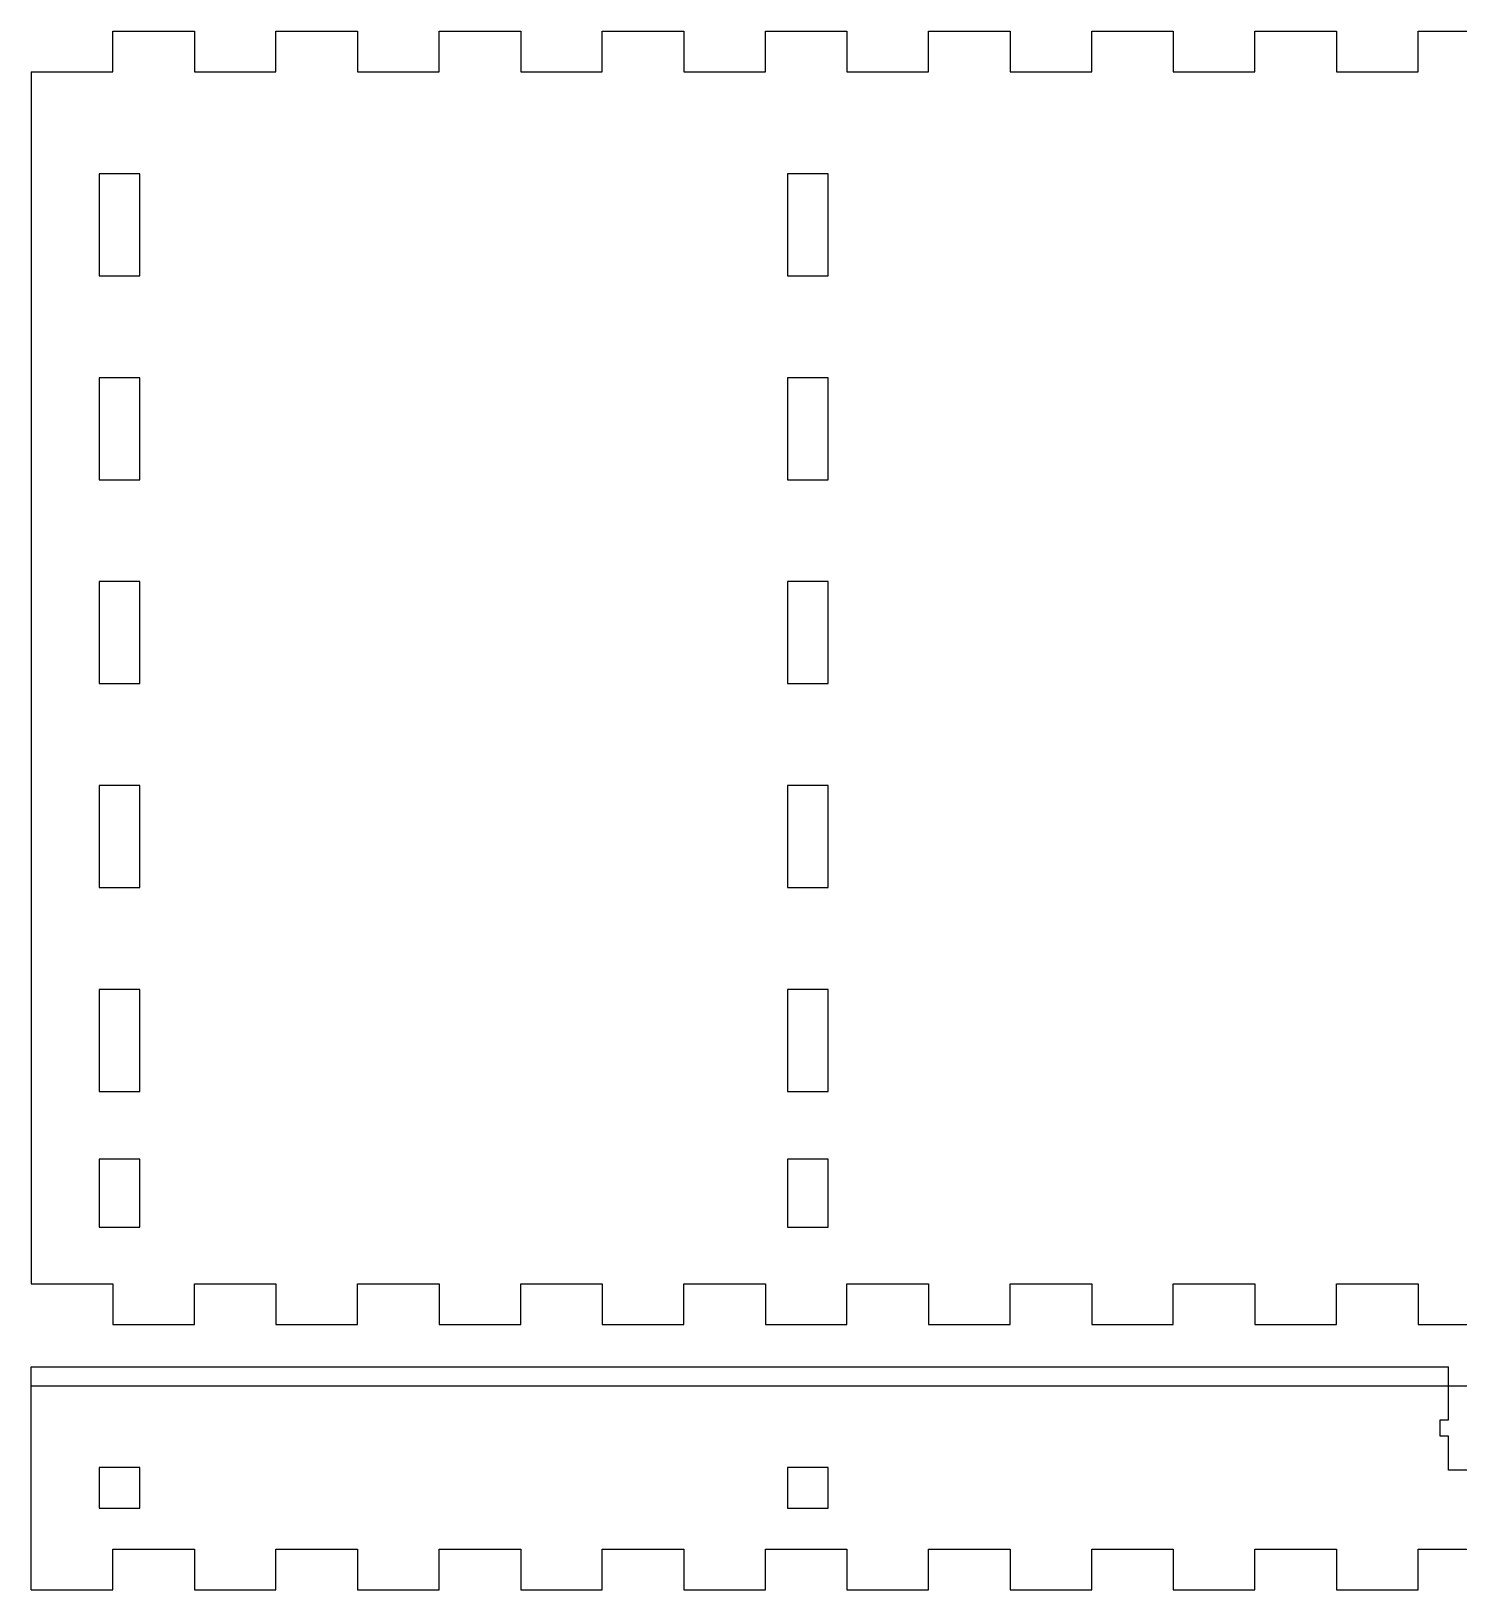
# Model space of a CAD drawing. Header units: millimetres. Extents: x -118 to 978, y -275 to 612.
# Drawn here: x 435.5 to 645.5, y 252.4 to 481.7 of the extents above; entities that cross this region are included whole.
import ezdxf

# ---------------------------------------------------------------- set-up
doc = ezdxf.new("R2010")
doc.units = ezdxf.units.MM
doc.layers.add('Holes', color=1, linetype='Continuous', plot=False)
doc.layers.add('text', color=5, linetype='Continuous')

# ---------------------------------------------------------------- blocks, each defined once
blk = doc.blocks.new('M3 Bolt Nut Slot')
for p, q in [((-12.4, -3), (-12.4, 0)), ((-12.4, 0), (-7.4, 0)), ((-7.4, 0), (-7.4, 1.25)), ((-7.4, 1.25), (-5, 1.25)), ((-5, 1.25), (-5, 0)), ((-5, 0), (0, 0)), ((-7.4, -3), (-12.4, -3)), ((-7.4, -4.25), (-7.4, -3)), ((-5, -4.25), (-7.4, -4.25)), ((0, -3), (-5, -3)), ((-5, -3), (-5, -4.25))]:
    blk.add_line(p, q)
blk = doc.blocks.new('Front Panel')
for p, q in [((0, 0), (208.5, 0)), ((0, 0), (208.5, 0)), ((0, 0), (208.5, 0)), ((0, 0), (208.5, 0)), ((0, 0), (208.5, 0)), ((0, 0), (208.5, 0)), ((0, 0), (208.5, 0)), ((0, 0), (208.5, 0)), ((0, 0), (208.5, 0)), ((0, 0), (208.5, 0)), ((0, 0), (208.5, 0)), ((0, 0), (208.5, 0)), ((0, 0), (208.5, 0)), ((0, 0), (208.5, 0)), ((0, 0), (208.5, 0)), ((0, 0), (208.5, 0)), ((0, 0), (208.5, 0)), ((0, 0), (208.5, 0)), ((0, 0), (208.5, 0)), ((0, 0), (208.5, 0)), ((0, 0), (208.5, 0)), ((0, 0), (208.5, 0)), ((0, 0), (208.5, 0)), ((0, 0), (208.5, 0)), ((0, 0), (208.5, 0)), ((0, 0), (208.5, 0)), ((0, 0), (208.5, 0)), ((0, 0), (208.5, 0)), ((0, 0), (208.5, 0)), ((0, -32.798), (0, 0)), ((0, 0), (208.5, 0)), ((208.5, -2.798), (208.5, 0)), ((208.5, -2.798), (208.5, 0)), ((208.5, -2.798), (208.5, 0)), ((208.5, -2.798), (208.5, 0)), ((208.5, -2.798), (208.5, 0)), ((208.5, -2.798), (208.5, 0)), ((208.5, -2.798), (208.5, 0)), ((208.5, -2.798), (208.5, 0)), ((208.5, -2.798), (208.5, 0)), ((208.5, -2.798), (208.5, 0)), ((208.5, -2.798), (208.5, 0)), ((208.5, -2.798), (208.5, 0)), ((208.5, -2.798), (208.5, 0)), ((208.5, -2.798), (208.5, 0)), ((208.5, -2.798), (208.5, 0)), ((208.5, -2.798), (208.5, 0)), ((208.5, -2.798), (208.5, 0)), ((208.5, -2.798), (208.5, 0)), ((208.5, -2.798), (208.5, 0)), ((208.5, -2.798), (208.5, 0)), ((208.5, -2.798), (208.5, 0)), ((208.5, -2.798), (208.5, 0)), ((208.5, -2.798), (208.5, 0)), ((208.5, -2.798), (208.5, 0)), ((208.5, -2.798), (208.5, 0)), ((208.5, -2.798), (208.5, 0)), ((208.5, -2.798), (208.5, 0)), ((208.5, -2.798), (208.5, 0)), ((208.5, -2.798), (208.5, 0)), ((208.5, -2.798), (208.5, 0)), ((12, -32.798), (12, -26.798)), ((12, -26.798), (24, -26.798)), ((12, -32.798), (12, -26.798)), ((12, -26.798), (24, -26.798)), ((12, -32.798), (12, -26.798)), ((12, -26.798), (24, -26.798)), ((12, -32.798), (12, -26.798)), ((12, -26.798), (24, -26.798)), ((12, -32.798), (12, -26.798)), ((12, -26.798), (24, -26.798)), ((12, -32.798), (12, -26.798)), ((12, -26.798), (24, -26.798)), ((12, -32.798), (12, -26.798)), ((12, -26.798), (24, -26.798)), ((12, -32.798), (12, -26.798)), ((12, -26.798), (24, -26.798)), ((12, -32.798), (12, -26.798)), ((12, -26.798), (24, -26.798)), ((12, -32.798), (12, -26.798)), ((12, -26.798), (24, -26.798)), ((12, -32.798), (12, -26.798)), ((12, -26.798), (24, -26.798)), ((12, -32.798), (12, -26.798)), ((12, -26.798), (24, -26.798)), ((12, -32.798), (12, -26.798)), ((12, -26.798), (24, -26.798)), ((12, -32.798), (12, -26.798)), ((12, -26.798), (24, -26.798)), ((12, -32.798), (12, -26.798)), ((12, -26.798), (24, -26.798)), ((12, -32.798), (12, -26.798)), ((12, -26.798), (24, -26.798)), ((12, -32.798), (12, -26.798)), ((12, -26.798), (24, -26.798)), ((12, -32.798), (12, -26.798)), ((12, -26.798), (24, -26.798)), ((12, -32.798), (12, -26.798)), ((12, -26.798), (24, -26.798)), ((12, -32.798), (12, -26.798)), ((12, -26.798), (24, -26.798)), ((12, -32.798), (12, -26.798)), ((12, -26.798), (24, -26.798)), ((12, -32.798), (12, -26.798)), ((12, -26.798), (24, -26.798)), ((12, -32.798), (12, -26.798)), ((12, -26.798), (24, -26.798)), ((12, -32.798), (12, -26.798)), ((12, -26.798), (24, -26.798)), ((12, -32.798), (12, -26.798)), ((12, -26.798), (24, -26.798)), ((12, -32.798), (12, -26.798)), ((12, -26.798), (24, -26.798)), ((12, -32.798), (12, -26.798)), ((12, -26.798), (24, -26.798)), ((12, -32.798), (12, -26.798)), ((12, -26.798), (24, -26.798)), ((12, -32.798), (12, -26.798)), ((12, -26.798), (24, -26.798)), ((12, -32.798), (12, -26.798)), ((12, -26.798), (24, -26.798)), ((24, -26.798), (24, -32.798)), ((24, -26.798), (24, -32.798)), ((24, -26.798), (24, -32.798)), ((24, -26.798), (24, -32.798)), ((24, -26.798), (24, -32.798)), ((24, -26.798), (24, -32.798)), ((24, -26.798), (24, -32.798)), ((24, -26.798), (24, -32.798)), ((24, -26.798), (24, -32.798)), ((24, -26.798), (24, -32.798)), ((24, -26.798), (24, -32.798)), ((24, -26.798), (24, -32.798)), ((24, -26.798), (24, -32.798)), ((24, -26.798), (24, -32.798)), ((24, -26.798), (24, -32.798)), ((24, -26.798), (24, -32.798)), ((24, -26.798), (24, -32.798)), ((24, -26.798), (24, -32.798)), ((24, -26.798), (24, -32.798)), ((24, -26.798), (24, -32.798)), ((24, -26.798), (24, -32.798)), ((24, -26.798), (24, -32.798)), ((24, -26.798), (24, -32.798)), ((24, -26.798), (24, -32.798)), ((24, -26.798), (24, -32.798)), ((24, -26.798), (24, -32.798)), ((24, -26.798), (24, -32.798)), ((24, -26.798), (24, -32.798)), ((24, -26.798), (24, -32.798)), ((24, -26.798), (24, -32.798)), ((36, -32.798), (36, -26.798)), ((36, -26.798), (48, -26.798)), ((36, -32.798), (36, -26.798)), ((36, -26.798), (48, -26.798)), ((36, -32.798), (36, -26.798)), ((36, -26.798), (48, -26.798)), ((36, -32.798), (36, -26.798)), ((36, -26.798), (48, -26.798)), ((36, -32.798), (36, -26.798)), ((36, -26.798), (48, -26.798)), ((36, -32.798), (36, -26.798)), ((36, -26.798), (48, -26.798)), ((36, -32.798), (36, -26.798)), ((36, -26.798), (48, -26.798)), ((36, -32.798), (36, -26.798)), ((36, -26.798), (48, -26.798)), ((36, -32.798), (36, -26.798)), ((36, -26.798), (48, -26.798)), ((36, -32.798), (36, -26.798)), ((36, -26.798), (48, -26.798)), ((36, -32.798), (36, -26.798)), ((36, -26.798), (48, -26.798)), ((36, -32.798), (36, -26.798)), ((36, -26.798), (48, -26.798)), ((36, -32.798), (36, -26.798)), ((36, -26.798), (48, -26.798)), ((36, -32.798), (36, -26.798)), ((36, -26.798), (48, -26.798)), ((36, -32.798), (36, -26.798)), ((36, -26.798), (48, -26.798)), ((36, -32.798), (36, -26.798)), ((36, -26.798), (48, -26.798)), ((36, -32.798), (36, -26.798)), ((36, -26.798), (48, -26.798)), ((36, -32.798), (36, -26.798)), ((36, -26.798), (48, -26.798)), ((36, -32.798), (36, -26.798)), ((36, -26.798), (48, -26.798)), ((36, -32.798), (36, -26.798)), ((36, -26.798), (48, -26.798)), ((36, -32.798), (36, -26.798)), ((36, -26.798), (48, -26.798)), ((36, -32.798), (36, -26.798)), ((36, -26.798), (48, -26.798)), ((36, -32.798), (36, -26.798)), ((36, -26.798), (48, -26.798)), ((36, -32.798), (36, -26.798)), ((36, -26.798), (48, -26.798)), ((36, -32.798), (36, -26.798)), ((36, -26.798), (48, -26.798)), ((36, -32.798), (36, -26.798)), ((36, -26.798), (48, -26.798)), ((36, -32.798), (36, -26.798)), ((36, -26.798), (48, -26.798)), ((36, -32.798), (36, -26.798)), ((36, -26.798), (48, -26.798)), ((36, -32.798), (36, -26.798)), ((36, -26.798), (48, -26.798)), ((36, -32.798), (36, -26.798)), ((36, -26.798), (48, -26.798)), ((48, -26.798), (48, -32.798)), ((48, -26.798), (48, -32.798)), ((48, -26.798), (48, -32.798)), ((48, -26.798), (48, -32.798)), ((48, -26.798), (48, -32.798)), ((48, -26.798), (48, -32.798)), ((48, -26.798), (48, -32.798)), ((48, -26.798), (48, -32.798)), ((48, -26.798), (48, -32.798)), ((48, -26.798), (48, -32.798)), ((48, -26.798), (48, -32.798)), ((48, -26.798), (48, -32.798)), ((48, -26.798), (48, -32.798)), ((48, -26.798), (48, -32.798)), ((48, -26.798), (48, -32.798)), ((48, -26.798), (48, -32.798)), ((48, -26.798), (48, -32.798)), ((48, -26.798), (48, -32.798)), ((48, -26.798), (48, -32.798)), ((48, -26.798), (48, -32.798)), ((48, -26.798), (48, -32.798)), ((48, -26.798), (48, -32.798)), ((48, -26.798), (48, -32.798)), ((48, -26.798), (48, -32.798)), ((48, -26.798), (48, -32.798)), ((48, -26.798), (48, -32.798)), ((48, -26.798), (48, -32.798)), ((48, -26.798), (48, -32.798)), ((48, -26.798), (48, -32.798)), ((48, -26.798), (48, -32.798)), ((60, -32.798), (60, -26.798)), ((60, -26.798), (72, -26.798)), ((60, -32.798), (60, -26.798)), ((60, -26.798), (72, -26.798)), ((60, -32.798), (60, -26.798)), ((60, -26.798), (72, -26.798)), ((60, -32.798), (60, -26.798)), ((60, -26.798), (72, -26.798)), ((60, -32.798), (60, -26.798)), ((60, -26.798), (72, -26.798)), ((60, -32.798), (60, -26.798)), ((60, -26.798), (72, -26.798)), ((60, -32.798), (60, -26.798)), ((60, -26.798), (72, -26.798)), ((60, -32.798), (60, -26.798)), ((60, -26.798), (72, -26.798)), ((60, -32.798), (60, -26.798)), ((60, -26.798), (72, -26.798)), ((60, -32.798), (60, -26.798)), ((60, -26.798), (72, -26.798)), ((60, -32.798), (60, -26.798)), ((60, -26.798), (72, -26.798)), ((60, -32.798), (60, -26.798)), ((60, -26.798), (72, -26.798)), ((60, -32.798), (60, -26.798)), ((60, -26.798), (72, -26.798)), ((60, -32.798), (60, -26.798)), ((60, -26.798), (72, -26.798)), ((60, -32.798), (60, -26.798)), ((60, -26.798), (72, -26.798)), ((60, -32.798), (60, -26.798)), ((60, -26.798), (72, -26.798)), ((60, -32.798), (60, -26.798)), ((60, -26.798), (72, -26.798)), ((60, -32.798), (60, -26.798)), ((60, -26.798), (72, -26.798)), ((60, -32.798), (60, -26.798)), ((60, -26.798), (72, -26.798)), ((60, -32.798), (60, -26.798)), ((60, -26.798), (72, -26.798)), ((60, -32.798), (60, -26.798)), ((60, -26.798), (72, -26.798)), ((60, -32.798), (60, -26.798)), ((60, -26.798), (72, -26.798)), ((60, -32.798), (60, -26.798)), ((60, -26.798), (72, -26.798)), ((60, -32.798), (60, -26.798)), ((60, -26.798), (72, -26.798)), ((60, -32.798), (60, -26.798)), ((60, -26.798), (72, -26.798)), ((60, -32.798), (60, -26.798)), ((60, -26.798), (72, -26.798)), ((60, -32.798), (60, -26.798)), ((60, -26.798), (72, -26.798)), ((60, -32.798), (60, -26.798)), ((60, -26.798), (72, -26.798)), ((60, -32.798), (60, -26.798)), ((60, -26.798), (72, -26.798)), ((60, -32.798), (60, -26.798)), ((60, -26.798), (72, -26.798)), ((72, -26.798), (72, -32.798)), ((72, -26.798), (72, -32.798)), ((72, -26.798), (72, -32.798)), ((72, -26.798), (72, -32.798)), ((72, -26.798), (72, -32.798)), ((72, -26.798), (72, -32.798)), ((72, -26.798), (72, -32.798)), ((72, -26.798), (72, -32.798)), ((72, -26.798), (72, -32.798)), ((72, -26.798), (72, -32.798)), ((72, -26.798), (72, -32.798)), ((72, -26.798), (72, -32.798)), ((72, -26.798), (72, -32.798)), ((72, -26.798), (72, -32.798)), ((72, -26.798), (72, -32.798)), ((72, -26.798), (72, -32.798)), ((72, -26.798), (72, -32.798)), ((72, -26.798), (72, -32.798)), ((72, -26.798), (72, -32.798)), ((72, -26.798), (72, -32.798)), ((72, -26.798), (72, -32.798)), ((72, -26.798), (72, -32.798)), ((72, -26.798), (72, -32.798)), ((72, -26.798), (72, -32.798)), ((72, -26.798), (72, -32.798)), ((72, -26.798), (72, -32.798)), ((72, -26.798), (72, -32.798)), ((72, -26.798), (72, -32.798)), ((72, -26.798), (72, -32.798)), ((72, -26.798), (72, -32.798)), ((84, -32.798), (84, -26.798)), ((84, -26.798), (96, -26.798)), ((84, -32.798), (84, -26.798)), ((84, -26.798), (96, -26.798)), ((84, -32.798), (84, -26.798)), ((84, -26.798), (96, -26.798)), ((84, -32.798), (84, -26.798)), ((84, -26.798), (96, -26.798)), ((84, -32.798), (84, -26.798)), ((84, -26.798), (96, -26.798)), ((84, -32.798), (84, -26.798)), ((84, -26.798), (96, -26.798)), ((84, -32.798), (84, -26.798)), ((84, -26.798), (96, -26.798)), ((84, -32.798), (84, -26.798)), ((84, -26.798), (96, -26.798)), ((84, -32.798), (84, -26.798)), ((84, -26.798), (96, -26.798)), ((84, -32.798), (84, -26.798)), ((84, -26.798), (96, -26.798)), ((84, -32.798), (84, -26.798)), ((84, -26.798), (96, -26.798)), ((84, -32.798), (84, -26.798)), ((84, -26.798), (96, -26.798)), ((84, -32.798), (84, -26.798)), ((84, -26.798), (96, -26.798)), ((84, -32.798), (84, -26.798)), ((84, -26.798), (96, -26.798)), ((84, -32.798), (84, -26.798)), ((84, -26.798), (96, -26.798)), ((84, -32.798), (84, -26.798)), ((84, -26.798), (96, -26.798)), ((84, -32.798), (84, -26.798)), ((84, -26.798), (96, -26.798)), ((84, -32.798), (84, -26.798)), ((84, -26.798), (96, -26.798)), ((84, -32.798), (84, -26.798)), ((84, -26.798), (96, -26.798)), ((84, -32.798), (84, -26.798)), ((84, -26.798), (96, -26.798)), ((84, -32.798), (84, -26.798)), ((84, -26.798), (96, -26.798)), ((84, -32.798), (84, -26.798)), ((84, -26.798), (96, -26.798)), ((84, -32.798), (84, -26.798)), ((84, -26.798), (96, -26.798)), ((84, -32.798), (84, -26.798)), ((84, -26.798), (96, -26.798)), ((84, -32.798), (84, -26.798)), ((84, -26.798), (96, -26.798)), ((84, -32.798), (84, -26.798)), ((84, -26.798), (96, -26.798)), ((84, -32.798), (84, -26.798)), ((84, -26.798), (96, -26.798)), ((84, -32.798), (84, -26.798)), ((84, -26.798), (96, -26.798)), ((84, -32.798), (84, -26.798)), ((84, -26.798), (96, -26.798)), ((84, -32.798), (84, -26.798)), ((84, -26.798), (96, -26.798)), ((96, -26.798), (96, -32.798)), ((96, -26.798), (96, -32.798)), ((96, -26.798), (96, -32.798)), ((96, -26.798), (96, -32.798)), ((96, -26.798), (96, -32.798)), ((96, -26.798), (96, -32.798)), ((96, -26.798), (96, -32.798)), ((96, -26.798), (96, -32.798)), ((96, -26.798), (96, -32.798)), ((96, -26.798), (96, -32.798)), ((96, -26.798), (96, -32.798)), ((96, -26.798), (96, -32.798)), ((96, -26.798), (96, -32.798)), ((96, -26.798), (96, -32.798)), ((96, -26.798), (96, -32.798)), ((96, -26.798), (96, -32.798)), ((96, -26.798), (96, -32.798)), ((96, -26.798), (96, -32.798)), ((96, -26.798), (96, -32.798)), ((96, -26.798), (96, -32.798)), ((96, -26.798), (96, -32.798)), ((96, -26.798), (96, -32.798)), ((96, -26.798), (96, -32.798)), ((96, -26.798), (96, -32.798)), ((96, -26.798), (96, -32.798)), ((96, -26.798), (96, -32.798)), ((96, -26.798), (96, -32.798)), ((96, -26.798), (96, -32.798)), ((96, -26.798), (96, -32.798)), ((96, -26.798), (96, -32.798)), ((108, -32.798), (108, -26.798)), ((108, -26.798), (120, -26.798)), ((108, -32.798), (108, -26.798)), ((108, -26.798), (120, -26.798)), ((108, -32.798), (108, -26.798)), ((108, -26.798), (120, -26.798)), ((108, -32.798), (108, -26.798)), ((108, -26.798), (120, -26.798)), ((108, -32.798), (108, -26.798)), ((108, -26.798), (120, -26.798)), ((108, -32.798), (108, -26.798)), ((108, -26.798), (120, -26.798)), ((108, -32.798), (108, -26.798)), ((108, -26.798), (120, -26.798)), ((108, -32.798), (108, -26.798)), ((108, -26.798), (120, -26.798)), ((108, -32.798), (108, -26.798)), ((108, -26.798), (120, -26.798)), ((108, -32.798), (108, -26.798)), ((108, -26.798), (120, -26.798)), ((108, -32.798), (108, -26.798)), ((108, -26.798), (120, -26.798)), ((108, -32.798), (108, -26.798)), ((108, -26.798), (120, -26.798)), ((108, -32.798), (108, -26.798)), ((108, -26.798), (120, -26.798)), ((108, -32.798), (108, -26.798)), ((108, -26.798), (120, -26.798)), ((108, -32.798), (108, -26.798)), ((108, -26.798), (120, -26.798)), ((108, -32.798), (108, -26.798)), ((108, -26.798), (120, -26.798)), ((108, -32.798), (108, -26.798)), ((108, -26.798), (120, -26.798)), ((108, -32.798), (108, -26.798)), ((108, -26.798), (120, -26.798)), ((108, -32.798), (108, -26.798)), ((108, -26.798), (120, -26.798)), ((108, -32.798), (108, -26.798)), ((108, -26.798), (120, -26.798)), ((108, -32.798), (108, -26.798)), ((108, -26.798), (120, -26.798)), ((108, -32.798), (108, -26.798)), ((108, -26.798), (120, -26.798)), ((108, -32.798), (108, -26.798)), ((108, -26.798), (120, -26.798)), ((108, -32.798), (108, -26.798)), ((108, -26.798), (120, -26.798)), ((108, -32.798), (108, -26.798)), ((108, -26.798), (120, -26.798)), ((108, -32.798), (108, -26.798)), ((108, -26.798), (120, -26.798)), ((108, -32.798), (108, -26.798)), ((108, -26.798), (120, -26.798)), ((108, -32.798), (108, -26.798)), ((108, -26.798), (120, -26.798)), ((108, -32.798), (108, -26.798)), ((108, -26.798), (120, -26.798)), ((108, -32.798), (108, -26.798)), ((108, -26.798), (120, -26.798)), ((120, -26.798), (120, -32.798)), ((120, -26.798), (120, -32.798)), ((120, -26.798), (120, -32.798)), ((120, -26.798), (120, -32.798)), ((120, -26.798), (120, -32.798)), ((120, -26.798), (120, -32.798)), ((120, -26.798), (120, -32.798)), ((120, -26.798), (120, -32.798)), ((120, -26.798), (120, -32.798)), ((120, -26.798), (120, -32.798)), ((120, -26.798), (120, -32.798)), ((120, -26.798), (120, -32.798)), ((120, -26.798), (120, -32.798)), ((120, -26.798), (120, -32.798)), ((120, -26.798), (120, -32.798)), ((120, -26.798), (120, -32.798)), ((120, -26.798), (120, -32.798)), ((120, -26.798), (120, -32.798)), ((120, -26.798), (120, -32.798)), ((120, -26.798), (120, -32.798)), ((120, -26.798), (120, -32.798)), ((120, -26.798), (120, -32.798)), ((120, -26.798), (120, -32.798)), ((120, -26.798), (120, -32.798)), ((120, -26.798), (120, -32.798)), ((120, -26.798), (120, -32.798)), ((120, -26.798), (120, -32.798)), ((120, -26.798), (120, -32.798)), ((120, -26.798), (120, -32.798)), ((120, -26.798), (120, -32.798)), ((132, -32.798), (132, -26.798)), ((132, -26.798), (144, -26.798)), ((132, -32.798), (132, -26.798)), ((132, -26.798), (144, -26.798)), ((132, -32.798), (132, -26.798)), ((132, -26.798), (144, -26.798)), ((132, -32.798), (132, -26.798)), ((132, -26.798), (144, -26.798)), ((132, -32.798), (132, -26.798)), ((132, -26.798), (144, -26.798)), ((132, -32.798), (132, -26.798)), ((132, -26.798), (144, -26.798)), ((132, -32.798), (132, -26.798)), ((132, -26.798), (144, -26.798)), ((132, -32.798), (132, -26.798)), ((132, -26.798), (144, -26.798)), ((132, -32.798), (132, -26.798)), ((132, -26.798), (144, -26.798)), ((132, -32.798), (132, -26.798)), ((132, -26.798), (144, -26.798)), ((132, -32.798), (132, -26.798)), ((132, -26.798), (144, -26.798)), ((132, -32.798), (132, -26.798)), ((132, -26.798), (144, -26.798)), ((132, -32.798), (132, -26.798)), ((132, -26.798), (144, -26.798)), ((132, -32.798), (132, -26.798)), ((132, -26.798), (144, -26.798)), ((132, -32.798), (132, -26.798)), ((132, -26.798), (144, -26.798)), ((132, -32.798), (132, -26.798)), ((132, -26.798), (144, -26.798)), ((132, -32.798), (132, -26.798)), ((132, -26.798), (144, -26.798)), ((132, -32.798), (132, -26.798)), ((132, -26.798), (144, -26.798)), ((132, -32.798), (132, -26.798)), ((132, -26.798), (144, -26.798)), ((132, -32.798), (132, -26.798)), ((132, -26.798), (144, -26.798)), ((132, -32.798), (132, -26.798)), ((132, -26.798), (144, -26.798)), ((132, -32.798), (132, -26.798)), ((132, -26.798), (144, -26.798)), ((132, -32.798), (132, -26.798)), ((132, -26.798), (144, -26.798)), ((132, -32.798), (132, -26.798)), ((132, -26.798), (144, -26.798)), ((132, -32.798), (132, -26.798)), ((132, -26.798), (144, -26.798)), ((132, -32.798), (132, -26.798)), ((132, -26.798), (144, -26.798)), ((132, -32.798), (132, -26.798)), ((132, -26.798), (144, -26.798)), ((132, -32.798), (132, -26.798)), ((132, -26.798), (144, -26.798)), ((132, -32.798), (132, -26.798)), ((132, -26.798), (144, -26.798)), ((132, -32.798), (132, -26.798)), ((132, -26.798), (144, -26.798)), ((144, -26.798), (144, -32.798)), ((144, -26.798), (144, -32.798)), ((144, -26.798), (144, -32.798)), ((144, -26.798), (144, -32.798)), ((144, -26.798), (144, -32.798)), ((144, -26.798), (144, -32.798)), ((144, -26.798), (144, -32.798)), ((144, -26.798), (144, -32.798)), ((144, -26.798), (144, -32.798)), ((144, -26.798), (144, -32.798)), ((144, -26.798), (144, -32.798)), ((144, -26.798), (144, -32.798)), ((144, -26.798), (144, -32.798)), ((144, -26.798), (144, -32.798)), ((144, -26.798), (144, -32.798)), ((144, -26.798), (144, -32.798)), ((144, -26.798), (144, -32.798)), ((144, -26.798), (144, -32.798)), ((144, -26.798), (144, -32.798)), ((144, -26.798), (144, -32.798)), ((144, -26.798), (144, -32.798)), ((144, -26.798), (144, -32.798)), ((144, -26.798), (144, -32.798)), ((144, -26.798), (144, -32.798)), ((144, -26.798), (144, -32.798)), ((144, -26.798), (144, -32.798)), ((144, -26.798), (144, -32.798)), ((144, -26.798), (144, -32.798)), ((144, -26.798), (144, -32.798)), ((144, -26.798), (144, -32.798)), ((156, -32.798), (156, -26.798)), ((156, -26.798), (168, -26.798)), ((156, -32.798), (156, -26.798)), ((156, -26.798), (168, -26.798)), ((156, -32.798), (156, -26.798)), ((156, -26.798), (168, -26.798)), ((156, -32.798), (156, -26.798)), ((156, -26.798), (168, -26.798)), ((156, -32.798), (156, -26.798)), ((156, -26.798), (168, -26.798)), ((156, -32.798), (156, -26.798)), ((156, -26.798), (168, -26.798)), ((156, -32.798), (156, -26.798)), ((156, -26.798), (168, -26.798)), ((156, -32.798), (156, -26.798)), ((156, -26.798), (168, -26.798)), ((156, -32.798), (156, -26.798)), ((156, -26.798), (168, -26.798)), ((156, -32.798), (156, -26.798)), ((156, -26.798), (168, -26.798)), ((156, -32.798), (156, -26.798)), ((156, -26.798), (168, -26.798)), ((156, -32.798), (156, -26.798)), ((156, -26.798), (168, -26.798)), ((156, -32.798), (156, -26.798)), ((156, -26.798), (168, -26.798)), ((156, -32.798), (156, -26.798)), ((156, -26.798), (168, -26.798)), ((156, -32.798), (156, -26.798)), ((156, -26.798), (168, -26.798)), ((156, -32.798), (156, -26.798)), ((156, -26.798), (168, -26.798)), ((156, -32.798), (156, -26.798)), ((156, -26.798), (168, -26.798)), ((156, -32.798), (156, -26.798)), ((156, -26.798), (168, -26.798)), ((156, -32.798), (156, -26.798)), ((156, -26.798), (168, -26.798)), ((156, -32.798), (156, -26.798)), ((156, -26.798), (168, -26.798)), ((156, -32.798), (156, -26.798)), ((156, -26.798), (168, -26.798)), ((156, -32.798), (156, -26.798)), ((156, -26.798), (168, -26.798)), ((156, -32.798), (156, -26.798)), ((156, -26.798), (168, -26.798)), ((156, -32.798), (156, -26.798)), ((156, -26.798), (168, -26.798)), ((156, -32.798), (156, -26.798)), ((156, -26.798), (168, -26.798)), ((156, -32.798), (156, -26.798)), ((156, -26.798), (168, -26.798)), ((156, -32.798), (156, -26.798)), ((156, -26.798), (168, -26.798)), ((156, -32.798), (156, -26.798)), ((156, -26.798), (168, -26.798)), ((156, -32.798), (156, -26.798)), ((156, -26.798), (168, -26.798)), ((156, -32.798), (156, -26.798)), ((156, -26.798), (168, -26.798)), ((168, -26.798), (168, -32.798)), ((168, -26.798), (168, -32.798)), ((168, -26.798), (168, -32.798)), ((168, -26.798), (168, -32.798)), ((168, -26.798), (168, -32.798)), ((168, -26.798), (168, -32.798)), ((168, -26.798), (168, -32.798)), ((168, -26.798), (168, -32.798)), ((168, -26.798), (168, -32.798)), ((168, -26.798), (168, -32.798)), ((168, -26.798), (168, -32.798)), ((168, -26.798), (168, -32.798)), ((168, -26.798), (168, -32.798)), ((168, -26.798), (168, -32.798)), ((168, -26.798), (168, -32.798)), ((168, -26.798), (168, -32.798)), ((168, -26.798), (168, -32.798)), ((168, -26.798), (168, -32.798)), ((168, -26.798), (168, -32.798)), ((168, -26.798), (168, -32.798)), ((168, -26.798), (168, -32.798)), ((168, -26.798), (168, -32.798)), ((168, -26.798), (168, -32.798)), ((168, -26.798), (168, -32.798)), ((168, -26.798), (168, -32.798)), ((168, -26.798), (168, -32.798)), ((168, -26.798), (168, -32.798)), ((168, -26.798), (168, -32.798)), ((168, -26.798), (168, -32.798)), ((168, -26.798), (168, -32.798)), ((180, -32.798), (180, -26.798)), ((180, -26.798), (192, -26.798)), ((180, -32.798), (180, -26.798)), ((180, -26.798), (192, -26.798)), ((180, -32.798), (180, -26.798)), ((180, -26.798), (192, -26.798)), ((180, -32.798), (180, -26.798)), ((180, -26.798), (192, -26.798)), ((180, -32.798), (180, -26.798)), ((180, -26.798), (192, -26.798)), ((180, -32.798), (180, -26.798)), ((180, -26.798), (192, -26.798)), ((180, -32.798), (180, -26.798)), ((180, -26.798), (192, -26.798)), ((180, -32.798), (180, -26.798)), ((180, -26.798), (192, -26.798)), ((180, -32.798), (180, -26.798)), ((180, -26.798), (192, -26.798)), ((180, -32.798), (180, -26.798)), ((180, -26.798), (192, -26.798)), ((180, -32.798), (180, -26.798)), ((180, -26.798), (192, -26.798)), ((180, -32.798), (180, -26.798)), ((180, -26.798), (192, -26.798)), ((180, -32.798), (180, -26.798)), ((180, -26.798), (192, -26.798)), ((180, -32.798), (180, -26.798)), ((180, -26.798), (192, -26.798)), ((180, -32.798), (180, -26.798)), ((180, -26.798), (192, -26.798)), ((180, -32.798), (180, -26.798)), ((180, -26.798), (192, -26.798)), ((180, -32.798), (180, -26.798)), ((180, -26.798), (192, -26.798)), ((180, -32.798), (180, -26.798)), ((180, -26.798), (192, -26.798)), ((180, -32.798), (180, -26.798)), ((180, -26.798), (192, -26.798)), ((180, -32.798), (180, -26.798)), ((180, -26.798), (192, -26.798)), ((180, -32.798), (180, -26.798)), ((180, -26.798), (192, -26.798)), ((180, -32.798), (180, -26.798)), ((180, -26.798), (192, -26.798)), ((180, -32.798), (180, -26.798)), ((180, -26.798), (192, -26.798)), ((180, -32.798), (180, -26.798)), ((180, -26.798), (192, -26.798)), ((180, -32.798), (180, -26.798)), ((180, -26.798), (192, -26.798)), ((180, -32.798), (180, -26.798)), ((180, -26.798), (192, -26.798)), ((180, -32.798), (180, -26.798)), ((180, -26.798), (192, -26.798)), ((180, -32.798), (180, -26.798)), ((180, -26.798), (192, -26.798)), ((180, -32.798), (180, -26.798)), ((180, -26.798), (192, -26.798)), ((180, -32.798), (180, -26.798)), ((180, -26.798), (192, -26.798)), ((192, -26.798), (192, -32.798)), ((192, -26.798), (192, -32.798)), ((192, -26.798), (192, -32.798)), ((192, -26.798), (192, -32.798)), ((192, -26.798), (192, -32.798)), ((192, -26.798), (192, -32.798)), ((192, -26.798), (192, -32.798)), ((192, -26.798), (192, -32.798)), ((192, -26.798), (192, -32.798)), ((192, -26.798), (192, -32.798)), ((192, -26.798), (192, -32.798)), ((192, -26.798), (192, -32.798)), ((192, -26.798), (192, -32.798)), ((192, -26.798), (192, -32.798)), ((192, -26.798), (192, -32.798)), ((192, -26.798), (192, -32.798)), ((192, -26.798), (192, -32.798)), ((192, -26.798), (192, -32.798)), ((192, -26.798), (192, -32.798)), ((192, -26.798), (192, -32.798)), ((192, -26.798), (192, -32.798)), ((192, -26.798), (192, -32.798)), ((192, -26.798), (192, -32.798)), ((192, -26.798), (192, -32.798)), ((192, -26.798), (192, -32.798)), ((192, -26.798), (192, -32.798)), ((192, -26.798), (192, -32.798)), ((192, -26.798), (192, -32.798)), ((192, -26.798), (192, -32.798)), ((192, -26.798), (192, -32.798)), ((204, -32.798), (204, -26.798)), ((204, -26.798), (216, -26.798)), ((204, -32.798), (204, -26.798)), ((204, -26.798), (216, -26.798)), ((204, -32.798), (204, -26.798)), ((204, -26.798), (216, -26.798)), ((204, -32.798), (204, -26.798)), ((204, -26.798), (216, -26.798)), ((204, -32.798), (204, -26.798)), ((204, -26.798), (216, -26.798)), ((204, -32.798), (204, -26.798)), ((204, -26.798), (216, -26.798)), ((204, -32.798), (204, -26.798)), ((204, -26.798), (216, -26.798)), ((204, -32.798), (204, -26.798)), ((204, -26.798), (216, -26.798)), ((204, -32.798), (204, -26.798)), ((204, -26.798), (216, -26.798)), ((204, -32.798), (204, -26.798)), ((204, -26.798), (216, -26.798)), ((204, -32.798), (204, -26.798)), ((204, -26.798), (216, -26.798)), ((204, -32.798), (204, -26.798)), ((204, -26.798), (216, -26.798)), ((204, -32.798), (204, -26.798)), ((204, -26.798), (216, -26.798)), ((204, -32.798), (204, -26.798)), ((204, -26.798), (216, -26.798)), ((204, -32.798), (204, -26.798)), ((204, -26.798), (216, -26.798)), ((204, -32.798), (204, -26.798)), ((204, -26.798), (216, -26.798)), ((204, -32.798), (204, -26.798)), ((204, -26.798), (216, -26.798)), ((204, -32.798), (204, -26.798)), ((204, -26.798), (216, -26.798)), ((204, -32.798), (204, -26.798)), ((204, -26.798), (216, -26.798)), ((204, -32.798), (204, -26.798)), ((204, -26.798), (216, -26.798)), ((204, -32.798), (204, -26.798)), ((204, -26.798), (216, -26.798)), ((204, -32.798), (204, -26.798)), ((204, -26.798), (216, -26.798)), ((204, -32.798), (204, -26.798)), ((204, -26.798), (216, -26.798)), ((204, -32.798), (204, -26.798)), ((204, -26.798), (216, -26.798)), ((204, -32.798), (204, -26.798)), ((204, -26.798), (216, -26.798)), ((204, -32.798), (204, -26.798)), ((204, -26.798), (216, -26.798)), ((204, -32.798), (204, -26.798)), ((204, -26.798), (216, -26.798)), ((204, -32.798), (204, -26.798)), ((204, -26.798), (216, -26.798)), ((204, -32.798), (204, -26.798)), ((204, -26.798), (216, -26.798)), ((204, -32.798), (204, -26.798)), ((204, -26.798), (216, -26.798)), ((0, -32.798), (12, -32.798)), ((0, -32.798), (12, -32.798)), ((0, -32.798), (12, -32.798)), ((0, -32.798), (12, -32.798)), ((0, -32.798), (12, -32.798)), ((0, -32.798), (12, -32.798)), ((0, -32.798), (12, -32.798)), ((0, -32.798), (12, -32.798)), ((0, -32.798), (12, -32.798)), ((0, -32.798), (12, -32.798)), ((0, -32.798), (12, -32.798)), ((0, -32.798), (12, -32.798)), ((0, -32.798), (12, -32.798)), ((0, -32.798), (12, -32.798)), ((0, -32.798), (12, -32.798)), ((0, -32.798), (12, -32.798)), ((0, -32.798), (12, -32.798)), ((0, -32.798), (12, -32.798)), ((0, -32.798), (12, -32.798)), ((0, -32.798), (12, -32.798)), ((0, -32.798), (12, -32.798)), ((0, -32.798), (12, -32.798)), ((0, -32.798), (12, -32.798)), ((0, -32.798), (12, -32.798)), ((0, -32.798), (12, -32.798)), ((0, -32.798), (12, -32.798)), ((0, -32.798), (12, -32.798)), ((0, -32.798), (12, -32.798)), ((0, -32.798), (12, -32.798)), ((0, -32.798), (12, -32.798)), ((24, -32.798), (36, -32.798)), ((24, -32.798), (36, -32.798)), ((24, -32.798), (36, -32.798)), ((24, -32.798), (36, -32.798)), ((24, -32.798), (36, -32.798)), ((24, -32.798), (36, -32.798)), ((24, -32.798), (36, -32.798)), ((24, -32.798), (36, -32.798)), ((24, -32.798), (36, -32.798)), ((24, -32.798), (36, -32.798)), ((24, -32.798), (36, -32.798)), ((24, -32.798), (36, -32.798)), ((24, -32.798), (36, -32.798)), ((24, -32.798), (36, -32.798)), ((24, -32.798), (36, -32.798)), ((24, -32.798), (36, -32.798)), ((24, -32.798), (36, -32.798)), ((24, -32.798), (36, -32.798)), ((24, -32.798), (36, -32.798)), ((24, -32.798), (36, -32.798)), ((24, -32.798), (36, -32.798)), ((24, -32.798), (36, -32.798)), ((24, -32.798), (36, -32.798)), ((24, -32.798), (36, -32.798)), ((24, -32.798), (36, -32.798)), ((24, -32.798), (36, -32.798)), ((24, -32.798), (36, -32.798)), ((24, -32.798), (36, -32.798)), ((24, -32.798), (36, -32.798)), ((24, -32.798), (36, -32.798)), ((48, -32.798), (60, -32.798)), ((48, -32.798), (60, -32.798)), ((48, -32.798), (60, -32.798)), ((48, -32.798), (60, -32.798)), ((48, -32.798), (60, -32.798)), ((48, -32.798), (60, -32.798)), ((48, -32.798), (60, -32.798)), ((48, -32.798), (60, -32.798)), ((48, -32.798), (60, -32.798)), ((48, -32.798), (60, -32.798)), ((48, -32.798), (60, -32.798)), ((48, -32.798), (60, -32.798)), ((48, -32.798), (60, -32.798)), ((48, -32.798), (60, -32.798)), ((48, -32.798), (60, -32.798)), ((48, -32.798), (60, -32.798)), ((48, -32.798), (60, -32.798)), ((48, -32.798), (60, -32.798)), ((48, -32.798), (60, -32.798)), ((48, -32.798), (60, -32.798)), ((48, -32.798), (60, -32.798)), ((48, -32.798), (60, -32.798)), ((48, -32.798), (60, -32.798)), ((48, -32.798), (60, -32.798)), ((48, -32.798), (60, -32.798)), ((48, -32.798), (60, -32.798)), ((48, -32.798), (60, -32.798)), ((48, -32.798), (60, -32.798)), ((48, -32.798), (60, -32.798)), ((48, -32.798), (60, -32.798)), ((72, -32.798), (84, -32.798)), ((72, -32.798), (84, -32.798)), ((72, -32.798), (84, -32.798)), ((72, -32.798), (84, -32.798)), ((72, -32.798), (84, -32.798)), ((72, -32.798), (84, -32.798)), ((72, -32.798), (84, -32.798)), ((72, -32.798), (84, -32.798)), ((72, -32.798), (84, -32.798)), ((72, -32.798), (84, -32.798)), ((72, -32.798), (84, -32.798)), ((72, -32.798), (84, -32.798)), ((72, -32.798), (84, -32.798)), ((72, -32.798), (84, -32.798)), ((72, -32.798), (84, -32.798)), ((72, -32.798), (84, -32.798)), ((72, -32.798), (84, -32.798)), ((72, -32.798), (84, -32.798)), ((72, -32.798), (84, -32.798)), ((72, -32.798), (84, -32.798)), ((72, -32.798), (84, -32.798)), ((72, -32.798), (84, -32.798)), ((72, -32.798), (84, -32.798)), ((72, -32.798), (84, -32.798)), ((72, -32.798), (84, -32.798)), ((72, -32.798), (84, -32.798)), ((72, -32.798), (84, -32.798)), ((72, -32.798), (84, -32.798)), ((72, -32.798), (84, -32.798)), ((72, -32.798), (84, -32.798)), ((96, -32.798), (108, -32.798)), ((96, -32.798), (108, -32.798)), ((96, -32.798), (108, -32.798)), ((96, -32.798), (108, -32.798)), ((96, -32.798), (108, -32.798)), ((96, -32.798), (108, -32.798)), ((96, -32.798), (108, -32.798)), ((96, -32.798), (108, -32.798)), ((96, -32.798), (108, -32.798)), ((96, -32.798), (108, -32.798)), ((96, -32.798), (108, -32.798)), ((96, -32.798), (108, -32.798)), ((96, -32.798), (108, -32.798)), ((96, -32.798), (108, -32.798)), ((96, -32.798), (108, -32.798)), ((96, -32.798), (108, -32.798)), ((96, -32.798), (108, -32.798)), ((96, -32.798), (108, -32.798)), ((96, -32.798), (108, -32.798)), ((96, -32.798), (108, -32.798)), ((96, -32.798), (108, -32.798)), ((96, -32.798), (108, -32.798)), ((96, -32.798), (108, -32.798)), ((96, -32.798), (108, -32.798)), ((96, -32.798), (108, -32.798)), ((96, -32.798), (108, -32.798)), ((96, -32.798), (108, -32.798)), ((96, -32.798), (108, -32.798)), ((96, -32.798), (108, -32.798)), ((96, -32.798), (108, -32.798)), ((120, -32.798), (132, -32.798)), ((120, -32.798), (132, -32.798)), ((120, -32.798), (132, -32.798)), ((120, -32.798), (132, -32.798)), ((120, -32.798), (132, -32.798)), ((120, -32.798), (132, -32.798)), ((120, -32.798), (132, -32.798)), ((120, -32.798), (132, -32.798)), ((120, -32.798), (132, -32.798)), ((120, -32.798), (132, -32.798)), ((120, -32.798), (132, -32.798)), ((120, -32.798), (132, -32.798)), ((120, -32.798), (132, -32.798)), ((120, -32.798), (132, -32.798)), ((120, -32.798), (132, -32.798)), ((120, -32.798), (132, -32.798)), ((120, -32.798), (132, -32.798)), ((120, -32.798), (132, -32.798)), ((120, -32.798), (132, -32.798)), ((120, -32.798), (132, -32.798)), ((120, -32.798), (132, -32.798)), ((120, -32.798), (132, -32.798)), ((120, -32.798), (132, -32.798)), ((120, -32.798), (132, -32.798)), ((120, -32.798), (132, -32.798)), ((120, -32.798), (132, -32.798)), ((120, -32.798), (132, -32.798)), ((120, -32.798), (132, -32.798)), ((120, -32.798), (132, -32.798)), ((120, -32.798), (132, -32.798)), ((144, -32.798), (156, -32.798)), ((144, -32.798), (156, -32.798)), ((144, -32.798), (156, -32.798)), ((144, -32.798), (156, -32.798)), ((144, -32.798), (156, -32.798)), ((144, -32.798), (156, -32.798)), ((144, -32.798), (156, -32.798)), ((144, -32.798), (156, -32.798)), ((144, -32.798), (156, -32.798)), ((144, -32.798), (156, -32.798)), ((144, -32.798), (156, -32.798)), ((144, -32.798), (156, -32.798)), ((144, -32.798), (156, -32.798)), ((144, -32.798), (156, -32.798)), ((144, -32.798), (156, -32.798)), ((144, -32.798), (156, -32.798)), ((144, -32.798), (156, -32.798)), ((144, -32.798), (156, -32.798)), ((144, -32.798), (156, -32.798)), ((144, -32.798), (156, -32.798)), ((144, -32.798), (156, -32.798)), ((144, -32.798), (156, -32.798)), ((144, -32.798), (156, -32.798)), ((144, -32.798), (156, -32.798)), ((144, -32.798), (156, -32.798)), ((144, -32.798), (156, -32.798)), ((144, -32.798), (156, -32.798)), ((144, -32.798), (156, -32.798)), ((144, -32.798), (156, -32.798)), ((144, -32.798), (156, -32.798)), ((168, -32.798), (180, -32.798)), ((168, -32.798), (180, -32.798)), ((168, -32.798), (180, -32.798)), ((168, -32.798), (180, -32.798)), ((168, -32.798), (180, -32.798)), ((168, -32.798), (180, -32.798)), ((168, -32.798), (180, -32.798)), ((168, -32.798), (180, -32.798)), ((168, -32.798), (180, -32.798)), ((168, -32.798), (180, -32.798)), ((168, -32.798), (180, -32.798)), ((168, -32.798), (180, -32.798)), ((168, -32.798), (180, -32.798)), ((168, -32.798), (180, -32.798)), ((168, -32.798), (180, -32.798)), ((168, -32.798), (180, -32.798)), ((168, -32.798), (180, -32.798)), ((168, -32.798), (180, -32.798)), ((168, -32.798), (180, -32.798)), ((168, -32.798), (180, -32.798)), ((168, -32.798), (180, -32.798)), ((168, -32.798), (180, -32.798)), ((168, -32.798), (180, -32.798)), ((168, -32.798), (180, -32.798)), ((168, -32.798), (180, -32.798)), ((168, -32.798), (180, -32.798)), ((168, -32.798), (180, -32.798)), ((168, -32.798), (180, -32.798)), ((168, -32.798), (180, -32.798)), ((168, -32.798), (180, -32.798)), ((192, -32.798), (204, -32.798)), ((192, -32.798), (204, -32.798)), ((192, -32.798), (204, -32.798)), ((192, -32.798), (204, -32.798)), ((192, -32.798), (204, -32.798)), ((192, -32.798), (204, -32.798)), ((192, -32.798), (204, -32.798)), ((192, -32.798), (204, -32.798)), ((192, -32.798), (204, -32.798)), ((192, -32.798), (204, -32.798)), ((192, -32.798), (204, -32.798)), ((192, -32.798), (204, -32.798)), ((192, -32.798), (204, -32.798)), ((192, -32.798), (204, -32.798)), ((192, -32.798), (204, -32.798)), ((192, -32.798), (204, -32.798)), ((192, -32.798), (204, -32.798)), ((192, -32.798), (204, -32.798)), ((192, -32.798), (204, -32.798)), ((192, -32.798), (204, -32.798)), ((192, -32.798), (204, -32.798)), ((192, -32.798), (204, -32.798)), ((192, -32.798), (204, -32.798)), ((192, -32.798), (204, -32.798)), ((192, -32.798), (204, -32.798)), ((192, -32.798), (204, -32.798)), ((192, -32.798), (204, -32.798)), ((192, -32.798), (204, -32.798)), ((192, -32.798), (204, -32.798)), ((192, -32.798), (204, -32.798))]:
    blk.add_line(p, q)
at = {"layer": 'Holes'}
for points in [[(10, -14.798), (10, -20.798), (16, -20.798), (16, -14.798)], [(111.229, -14.798), (111.229, -20.798), (117.229, -20.798), (117.229, -14.798)]]:
    blk.add_lwpolyline(points, close=True, dxfattribs=at)
at = {"layer": 'text'}
blk.add_line((0, -2.798), (420, -2.798), dxfattribs=at)
blk.add_line((0, -2.798), (420, -2.798), dxfattribs=at)
blk.add_line((0, -2.798), (420, -2.798), dxfattribs=at)
blk.add_line((0, -2.798), (420, -2.798), dxfattribs=at)
blk.add_line((0, -2.798), (420, -2.798), dxfattribs=at)
blk.add_line((0, -2.798), (420, -2.798), dxfattribs=at)
blk.add_line((0, -2.798), (420, -2.798), dxfattribs=at)
blk.add_line((0, -2.798), (420, -2.798), dxfattribs=at)
blk.add_line((0, -2.798), (420, -2.798), dxfattribs=at)
blk.add_line((0, -2.798), (420, -2.798), dxfattribs=at)
blk.add_line((0, -2.798), (420, -2.798), dxfattribs=at)
blk.add_line((0, -2.798), (420, -2.798), dxfattribs=at)
blk.add_line((0, -2.798), (420, -2.798), dxfattribs=at)
blk.add_line((0, -2.798), (420, -2.798), dxfattribs=at)
blk.add_line((0, -2.798), (420, -2.798), dxfattribs=at)
blk.add_line((0, -2.798), (420, -2.798), dxfattribs=at)
blk.add_line((0, -2.798), (420, -2.798), dxfattribs=at)
blk.add_line((0, -2.798), (420, -2.798), dxfattribs=at)
blk.add_line((0, -2.798), (420, -2.798), dxfattribs=at)
blk.add_line((0, -2.798), (420, -2.798), dxfattribs=at)
blk.add_line((0, -2.798), (420, -2.798), dxfattribs=at)
blk.add_line((0, -2.798), (420, -2.798), dxfattribs=at)
blk.add_line((0, -2.798), (420, -2.798), dxfattribs=at)
blk.add_line((0, -2.798), (420, -2.798), dxfattribs=at)
blk.add_line((0, -2.798), (420, -2.798), dxfattribs=at)
blk.add_line((0, -2.798), (420, -2.798), dxfattribs=at)
blk.add_line((0, -2.798), (420, -2.798), dxfattribs=at)
blk.add_line((0, -2.798), (420, -2.798), dxfattribs=at)
blk.add_line((0, -2.798), (420, -2.798), dxfattribs=at)
blk.add_line((0, -2.798), (420, -2.798), dxfattribs=at)
at = {"rotation": 90}
blk.add_blockref('M3 Bolt Nut Slot', (208.5, -2.798), dxfattribs=at)
blk.add_blockref('M3 Bolt Nut Slot', (208.5, -2.798), dxfattribs=at)
blk.add_blockref('M3 Bolt Nut Slot', (208.5, -2.798), dxfattribs=at)
blk.add_blockref('M3 Bolt Nut Slot', (208.5, -2.798), dxfattribs=at)
blk.add_blockref('M3 Bolt Nut Slot', (208.5, -2.798), dxfattribs=at)
blk.add_blockref('M3 Bolt Nut Slot', (208.5, -2.798), dxfattribs=at)
blk.add_blockref('M3 Bolt Nut Slot', (208.5, -2.798), dxfattribs=at)
blk.add_blockref('M3 Bolt Nut Slot', (208.5, -2.798), dxfattribs=at)
blk.add_blockref('M3 Bolt Nut Slot', (208.5, -2.798), dxfattribs=at)
blk.add_blockref('M3 Bolt Nut Slot', (208.5, -2.798), dxfattribs=at)
blk.add_blockref('M3 Bolt Nut Slot', (208.5, -2.798), dxfattribs=at)
blk.add_blockref('M3 Bolt Nut Slot', (208.5, -2.798), dxfattribs=at)
blk.add_blockref('M3 Bolt Nut Slot', (208.5, -2.798), dxfattribs=at)
blk.add_blockref('M3 Bolt Nut Slot', (208.5, -2.798), dxfattribs=at)
blk.add_blockref('M3 Bolt Nut Slot', (208.5, -2.798), dxfattribs=at)
blk.add_blockref('M3 Bolt Nut Slot', (208.5, -2.798), dxfattribs=at)
blk.add_blockref('M3 Bolt Nut Slot', (208.5, -2.798), dxfattribs=at)
blk.add_blockref('M3 Bolt Nut Slot', (208.5, -2.798), dxfattribs=at)
blk.add_blockref('M3 Bolt Nut Slot', (208.5, -2.798), dxfattribs=at)
blk.add_blockref('M3 Bolt Nut Slot', (208.5, -2.798), dxfattribs=at)
blk.add_blockref('M3 Bolt Nut Slot', (208.5, -2.798), dxfattribs=at)
blk.add_blockref('M3 Bolt Nut Slot', (208.5, -2.798), dxfattribs=at)
blk.add_blockref('M3 Bolt Nut Slot', (208.5, -2.798), dxfattribs=at)
blk.add_blockref('M3 Bolt Nut Slot', (208.5, -2.798), dxfattribs=at)
blk.add_blockref('M3 Bolt Nut Slot', (208.5, -2.798), dxfattribs=at)
blk.add_blockref('M3 Bolt Nut Slot', (208.5, -2.798), dxfattribs=at)
blk.add_blockref('M3 Bolt Nut Slot', (208.5, -2.798), dxfattribs=at)
blk.add_blockref('M3 Bolt Nut Slot', (208.5, -2.798), dxfattribs=at)
blk.add_blockref('M3 Bolt Nut Slot', (208.5, -2.798), dxfattribs=at)
blk.add_blockref('M3 Bolt Nut Slot', (208.5, -2.798), dxfattribs=at)
blk = doc.blocks.new('Bottom Panel')
for p, q in [((12, 0), (12, 6)), ((12, 6), (24, 6)), ((24, 6), (24, 0)), ((36, 0), (36, 6)), ((36, 6), (48, 6)), ((48, 6), (48, 0)), ((60, 0), (60, 6)), ((60, 6), (72, 6)), ((72, 6), (72, 0)), ((84, 0), (84, 6)), ((84, 6), (96, 6)), ((96, 6), (96, 0)), ((108, 0), (108, 6)), ((108, 6), (120, 6)), ((120, 6), (120, 0)), ((132, 0), (132, 6)), ((132, 6), (144, 6)), ((144, 6), (144, 0)), ((156, 0), (156, 6)), ((156, 6), (168, 6)), ((168, 6), (168, 0)), ((180, 0), (180, 6)), ((180, 6), (192, 6)), ((192, 6), (192, 0)), ((204, 0), (204, 6)), ((204, 6), (216, 6)), ((0, 0), (12, 0)), ((24, 0), (36, 0)), ((48, 0), (60, 0)), ((72, 0), (84, 0)), ((96, 0), (108, 0)), ((120, 0), (132, 0)), ((144, 0), (156, 0)), ((168, 0), (180, 0)), ((192, 0), (204, 0)), ((0, -178.32), (12, -178.32)), ((12, -178.32), (12, -184.32)), ((24, -184.32), (24, -178.32)), ((24, -178.32), (36, -178.32)), ((36, -178.32), (36, -184.32)), ((48, -184.32), (48, -178.32)), ((48, -178.32), (60, -178.32)), ((60, -178.32), (60, -184.32)), ((72, -184.32), (72, -178.32)), ((72, -178.32), (84, -178.32)), ((84, -178.32), (84, -184.32)), ((96, -184.32), (96, -178.32)), ((96, -178.32), (108, -178.32)), ((108, -178.32), (108, -184.32)), ((120, -184.32), (120, -178.32)), ((120, -178.32), (132, -178.32)), ((132, -178.32), (132, -184.32)), ((144, -184.32), (144, -178.32)), ((144, -178.32), (156, -178.32)), ((156, -178.32), (156, -184.32)), ((168, -184.32), (168, -178.32)), ((168, -178.32), (180, -178.32)), ((180, -178.32), (180, -184.32)), ((192, -184.32), (192, -178.32)), ((192, -178.32), (204, -178.32)), ((204, -178.32), (204, -184.32)), ((12, -184.32), (24, -184.32)), ((36, -184.32), (48, -184.32)), ((60, -184.32), (72, -184.32)), ((84, -184.32), (96, -184.32)), ((108, -184.32), (120, -184.32)), ((132, -184.32), (144, -184.32)), ((156, -184.32), (168, -184.32)), ((180, -184.32), (192, -184.32)), ((204, -184.32), (216, -184.32))]:
    blk.add_line(p, q)
blk.add_lwpolyline([(0, 0), (0, -178.32)])
at = {"layer": 'Holes'}
for points in [[(10, -15), (10, -30), (16, -30), (16, -15)], [(111.23, -15), (111.23, -30), (117.23, -30), (117.23, -15)], [(10, -45), (10, -60), (16, -60), (16, -45)], [(111.23, -45), (111.23, -60), (117.23, -60), (117.23, -45)], [(10, -75), (10, -90), (16, -90), (16, -75)], [(111.23, -75), (111.23, -90), (117.23, -90), (117.23, -75)], [(10, -105), (10, -120), (16, -120), (16, -105)], [(111.23, -105), (111.23, -120), (117.23, -120), (117.23, -105)], [(10, -135), (10, -150), (16, -150), (16, -135)], [(111.23, -135), (111.23, -150), (117.23, -150), (117.23, -135)], [(10, -160), (10, -170), (16, -170), (16, -160)], [(111.23, -160), (111.23, -170), (117.23, -170), (117.23, -160)]]:
    blk.add_lwpolyline(points, close=True, dxfattribs=at)

msp = doc.modelspace()

# ---------------------------------------------------------------- block references
for name, p in [('Bottom Panel', (435.51, 475.74)), ('Front Panel', (435.51, 285.19))]:
    msp.add_blockref(name, p)

doc.saveas('drawing.dxf')
